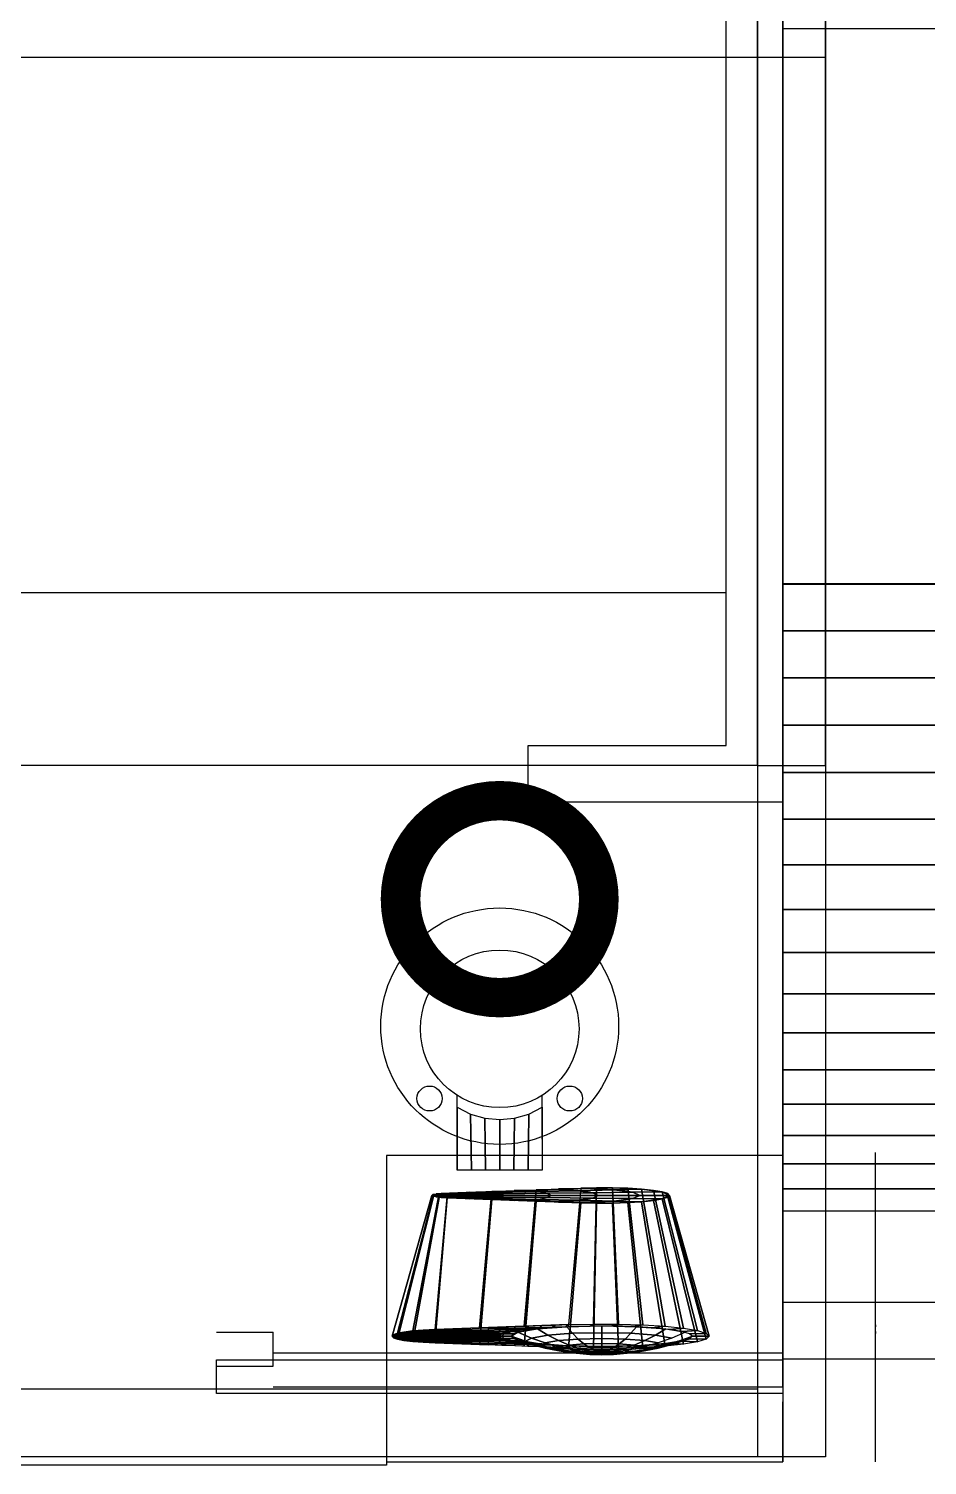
# Model space of a CAD drawing. Extents: x -54 to 215, y -235 to 116.
# Drawn here: x 146.99 to 162.85, y -188 to -162.65 of the extents above; entities that cross this region are included whole.
import ezdxf

# ---------------------------------------------------------------- set-up
doc = ezdxf.new("R2010")
doc.units = 0
doc.layers.get('0').update_dxf_attribs({"linetype": 'CONTINUOUS'})
doc.layers.add('A', color=7, linetype='CONTINUOUS')

# ---------------------------------------------------------------- blocks, each defined once
blk = doc.blocks.new('M-1-01')
at = {"color": 0, "extrusion": (0, -0.113734, 0.993511)}
for p, q in [((-2.633, -189.298, -2.188), (-2.633, -160.684, 1.088)), ((-1.633, -190.292, -2.302), (-1.633, -160.684, 1.088)), ((-6.133, -189.298, -2.188), (-2.633, -189.298, -2.188)), ((-6.133, -190.292, -2.302), (-6.133, -189.298, -2.188)), ((-6.133, -190.292, -2.302), (-1.633, -190.292, -2.302)), ((-1.633, -196.537, -3.017), (-8.633, -196.537, -3.017)), ((-8.633, -196.537, -3.017), (-8.633, -202.002, -3.642)), ((-5.883, -196.537, -3.017), (-7.383, -196.537, -3.017)), ((-10.633, -200.251, -3.442), (-10.633, -199.655, -3.373)), ((-11.633, -200.728, 0.731), (-11.633, -200.132, 0.799)), ((-1.633, -200.615, -0.262), (-1.633, -200.019, -0.194))]:
    blk.add_line(p, q, dxfattribs=at)
at = {"color": 0, "extrusion": (0, -0.113734, 0.993511), "const_width": 0.7}
blk.add_lwpolyline([(-4.883, -193.305, -1), (-8.383, -193.305, -1)], format="xyb", close=True, dxfattribs=at)
at = {"color": 0, "extrusion": (1, 2.08888e-17, -1.82472e-16)}
for points in [[(-201.945, -4.139), (-201, -0.307), (-199.634, -0.15), (-199.668, 0.148), (-196.936, 0.461), (-196.481, -3.513)], [(-200.885, -4.018), (-200.195, -1.221), (-199.52, -1.144), (-199.554, -0.846), (-197.815, -0.647), (-197.474, -3.627)]]:
    blk.add_lwpolyline(points, dxfattribs=at)
at = {"color": 0, "extrusion": (0, -0.113734, 0.993511)}
for centre, radius in [((-6.633, -193.305, 19.356), 2.1), ((-6.633, -193.305, 19.756), 1.4), ((-7.871, -194.543, 19.756), 0.222)]:
    blk.add_circle(centre, radius, dxfattribs=at)
at = {"color": 0, "extrusion": (-1.37829e-17, -0.113734, 0.993511)}
blk.add_circle((-7.871, -192.068, 19.756), 0.222, dxfattribs=at)
at = {"color": 0, "extrusion": (-8.69678e-34, -0.113734, 0.993511)}
blk.add_circle((-5.396, -192.068, 19.756), 0.222, dxfattribs=at)
at = {"color": 0, "extrusion": (1.37829e-17, -0.113734, 0.993511)}
blk.add_circle((-5.396, -194.543, 19.756), 0.222, dxfattribs=at)
at = {"color": 0, "invisible_edges": 15}
for points in [[(-1.633, -138.695, 3.696), (-1.633, -186.602, -1.879), (-59.633, -186.602, -1.879), (-59.633, -138.695, 3.696)], [(-1.633, -160.729, 1.485), (-2.633, -160.729, 1.485), (-2.633, -189.344, -1.79), (-1.633, -189.344, -1.79)], [(-1.633, -176.64, 2), (-1.633, -186.44, 2), (9.667, -186.44, 2), (9.667, -176.64, 2)], [(-59.633, -186.455, -3.171), (-1.633, -186.455, -3.171), (-1.633, -201.854, -4.934), (-59.633, -201.854, -4.934)], [(-1.633, -196.39, -4.308), (-1.633, -186.455, -3.171), (-1.633, -186.602, -1.879), (-1.633, -196.537, -3.017)], [(-59.633, -186.602, -1.879), (-1.633, -186.602, -1.879), (-1.633, -196.537, -3.017), (-59.633, -196.537, -3.017)], [(-1.633, -190.337, -1.904), (-6.133, -190.337, -1.904), (-6.133, -189.344, -1.79), (-1.633, -189.344, -1.79)], [(-7.383, -195.677, -0.704), (-7.383, -195.472, -2.492), (-7.383, -196.247, -2.581), (-7.383, -196.451, -0.792)], [(-5.883, -195.677, -0.704), (-5.883, -195.472, -2.492), (-5.883, -196.247, -2.581), (-5.883, -196.451, -0.792)], [(-7.383, -196.788, -0.831), (-7.383, -196.537, -3.017), (-7.383, -196.201, -2.978), (-7.383, -196.451, -0.792)], [(-5.883, -196.788, -0.831), (-5.883, -196.537, -3.017), (-5.883, -196.201, -2.978), (-5.883, -196.451, -0.792)], [(-1.633, -196.169, -2.966), (-1.633, -197.502, -3.642), (-1.633, -200.14, -9), (-1.633, -199.14, -9)], [(-1.633, -201.854, -4.934), (-1.633, -201.945, -4.139), (-1.633, -196.481, -3.513), (-1.633, -196.39, -4.308)], [(-52.633, -196.537, -3.017), (-8.633, -196.537, -3.017), (-8.633, -202.002, -3.642), (-52.633, -202.002, -3.642)], [(-1.633, -201.945, -4.139), (-8.633, -201.945, -4.139), (-8.633, -196.481, -3.513), (-1.633, -196.481, -3.513)], [(-2.833, -196.936, 0.461), (-2.833, -197.815, -0.647), (-2.833, -197.474, -3.627), (-2.833, -196.481, -3.513)], [(-1.633, -196.537, -3.017), (-1.633, -196.481, -3.513), (-1.633, -197.502, -3.642), (-1.633, -197.224, -3.088)], [(-1.633, -196.936, 0.461), (-1.633, -197.815, -0.647), (-1.633, -197.474, -3.627), (-1.633, -196.481, -3.513)], [(-2.833, -199.668, 0.148), (-2.833, -199.554, -0.846), (-2.833, -197.815, -0.647), (-2.833, -196.936, 0.461)], [(-1.633, -199.668, 0.148), (-1.633, -199.554, -0.846), (-1.633, -197.815, -0.647), (-1.633, -196.936, 0.461)], [(-1.633, -197.502, -3.642), (19.367, -197.502, -3.642), (19.367, -200.14, -9), (-1.633, -200.14, -9)], [(19.367, -200.14, -9), (19.367, -199.14, -9), (-1.633, -199.14, -9), (-1.633, -200.14, -9)], [(-10.633, -200.019, -0.194), (-11.633, -200.132, 0.799), (-11.633, -199.655, -3.373), (-10.633, -199.655, -3.373)], [(-2.833, -200.195, -1.221), (-2.833, -201, -0.307), (-2.833, -199.634, -0.15), (-2.833, -199.52, -1.144)], [(-1.633, -200.195, -1.221), (-1.633, -201, -0.307), (-1.633, -199.634, -0.15), (-1.633, -199.52, -1.144)], [(-7.133, -199.85, -1.685), (-8.033, -199.85, -1.685), (-8.033, -199.782, -2.281), (-7.133, -199.782, -2.281)], [(-1.633, -200.132, 0.799), (-1.633, -200.019, -0.194), (-10.633, -200.019, -0.194), (-11.633, -200.132, 0.799)], [(-1.633, -200.132, 0.799), (-1.633, -200.728, 0.731), (-11.633, -200.728, 0.731), (-11.633, -200.132, 0.799)], [(-10.633, -200.615, -0.262), (-11.633, -200.728, 0.731), (-11.633, -200.251, -3.442), (-10.633, -200.251, -3.442)], [(-1.633, -200.615, -0.262), (-10.633, -200.615, -0.262), (-10.633, -200.019, -0.194), (-1.633, -200.019, -0.194)], [(-2.833, -201.945, -4.139), (-2.833, -200.885, -4.018), (-2.833, -200.195, -1.221), (-2.833, -201, -0.307)], [(-1.633, -201.945, -4.139), (-1.633, -200.885, -4.018), (-1.633, -200.195, -1.221), (-1.633, -201, -0.307)], [(-1.633, -200.728, 0.731), (-1.633, -200.615, -0.262), (-10.633, -200.615, -0.262), (-11.633, -200.728, 0.731)], [(-52.633, -202.002, -3.642), (-8.633, -202.002, -3.642), (-8.633, -201.854, -4.934), (-52.633, -201.854, -4.934)], [(-1.633, -201.854, -4.934), (-1.633, -201.945, -4.139), (-8.633, -201.945, -4.139), (-8.633, -201.854, -4.934)]]:
    blk.add_3dface(points, dxfattribs=at)
at = {"layer": 'A', "color": 0}
for p, q in [((-1.633, -157.64, 2), (-1.633, -186.44, 2)), ((19.367, -176.64, 2), (-1.633, -176.64, 2)), ((-1.633, -186.44, 2), (9.667, -186.44, 2)), ((-1.633, -200.14, -9), (-1.633, -199.14, -9)), ((19.367, -199.14, -9), (-1.633, -199.14, -9)), ((19.367, -200.14, -9), (-1.633, -200.14, -9))]:
    blk.add_line(p, q, dxfattribs=at)
at = {"layer": 'A', "color": 0, "extrusion": (0, -0.113734, 0.993511)}
for p, q in [((-1.633, -186.602, -1.879), (-1.633, -186.455, -3.171)), ((-1.633, -186.455, -3.171), (-1.633, -201.854, -4.934)), ((-2.633, -186.602, -1.879), (-58.633, -186.602, -1.879)), ((-1.633, -186.602, -1.879), (-1.633, -196.537, -3.017)), ((-7.383, -196.247, -2.581), (-7.383, -195.472, -2.492)), ((-7.383, -195.677, -0.704), (-7.383, -195.472, -2.492)), ((-7.383, -195.677, -0.704), (-7.383, -196.788, -0.831)), ((-5.883, -196.247, -2.581), (-5.883, -195.472, -2.492)), ((-5.883, -195.677, -0.704), (-5.883, -195.472, -2.492)), ((-5.883, -195.677, -0.704), (-5.883, -196.788, -0.831)), ((-7.383, -196.247, -2.581), (-7.383, -196.201, -2.978)), ((-7.383, -196.201, -2.978), (-7.383, -196.537, -3.017)), ((-5.883, -196.201, -2.978), (-5.883, -196.247, -2.581)), ((-5.883, -196.201, -2.978), (-5.883, -196.537, -3.017)), ((-1.633, -196.481, -3.513), (-1.633, -201.945, -4.139)), ((-11.633, -199.655, -3.373), (-10.633, -199.655, -3.373)), ((-11.633, -200.132, 0.799), (-1.633, -200.132, 0.799)), ((-11.633, -200.251, -3.442), (-10.633, -200.251, -3.442)), ((-1.633, -200.019, -0.194), (-10.633, -200.019, -0.194)), ((-1.633, -200.728, 0.731), (-11.633, -200.728, 0.731)), ((-1.633, -200.615, -0.262), (-10.633, -200.615, -0.262)), ((-1.633, -201.854, -4.934), (-59.633, -201.854, -4.934)), ((-8.633, -202.002, -3.642), (-30.633, -202.002, -3.642)), ((-8.633, -201.945, -4.139), (-1.633, -201.945, -4.139)), ((-1.633, -201.854, -4.934), (-1.633, -201.945, -4.139))]:
    blk.add_line(p, q, dxfattribs=at)
at = {"layer": 'A', "color": 0, "extrusion": (-1, 0, -1.83664e-16)}
for p, q in [((-1.633, -199.14, -9), (-1.633, -196.169, -2.966)), ((-1.633, -200.14, -9), (-1.633, -197.502, -3.642))]:
    blk.add_line(p, q, dxfattribs=at)
at = {"layer": 'A', "color": 0, "extrusion": (-1, 2.08888e-17, -1.82472e-16)}
for p, q in [((-1.633, -197.474, -3.627), (-1.633, -196.481, -3.513)), ((-1.633, -197.224, -3.088), (-1.633, -197.502, -3.642)), ((-1.633, -201.945, -4.139), (-1.633, -200.885, -4.018))]:
    blk.add_line(p, q, dxfattribs=at)
for points in [[(201.945, -4.139), (201, -0.307), (199.634, -0.15), (199.668, 0.148), (196.936, 0.461), (196.481, -3.513)], [(200.885, -4.018), (200.195, -1.221), (199.52, -1.144), (199.554, -0.846), (197.815, -0.647), (197.474, -3.627)]]:
    blk.add_lwpolyline(points, dxfattribs=at)
at = {"layer": 'A', "color": 0}
mesh = blk.add_polymesh((2, 17), dxfattribs=at)
for k, corner in enumerate([(-1.633, -157.64), (-1.633, -160.238), (-1.633, -162.836), (-1.633, -165.433), (-1.633, -168.031), (-1.633, -170.629), (-1.633, -173.227), (-1.633, -175.825), (-1.633, -178.422), (-1.633, -181.02), (-1.633, -183.618), (-1.633, -186.216), (-1.633, -188.801), (-1.633, -191.354), (-1.633, -193.709), (-1.633, -195.71), (-1.633, -197.224), (-1.633, -157.64), (-1.633, -160.114), (-1.633, -162.588), (-1.633, -165.062), (-1.633, -167.536), (-1.633, -170.01), (-1.633, -172.484), (-1.633, -174.958), (-1.633, -177.432), (-1.633, -179.906), (-1.633, -182.38), (-1.633, -184.854), (-1.633, -187.328), (-1.633, -189.802), (-1.633, -192.276), (-1.633, -194.75), (-1.633, -197.224)]):
    mesh.set_mesh_vertex(divmod(k, 17), corner)
mesh = blk.add_polymesh((2, 17), dxfattribs=at)
for k, corner in enumerate([(-1.633, -186.44), (-1.633, -187.267), (-1.633, -188.101), (-1.633, -188.937), (-1.633, -189.769), (-1.633, -190.592), (-1.633, -191.399), (-1.633, -192.186), (-1.633, -192.946), (-1.633, -193.675), (-1.633, -194.366), (-1.633, -195.017), (-1.633, -195.621), (-1.633, -196.176), (-1.633, -196.676), (-1.633, -197.119), (-1.633, -197.502), (9.667, -186.44), (9.667, -187.267), (9.667, -188.101), (9.667, -188.937), (9.667, -189.769), (9.667, -190.592), (9.667, -191.399), (9.667, -192.186), (9.667, -192.946), (9.667, -193.675), (9.667, -194.366), (9.667, -195.017), (9.667, -195.621), (9.667, -196.176), (9.667, -196.676), (9.667, -197.119), (9.667, -197.502)]):
    mesh.set_mesh_vertex(divmod(k, 17), corner)
mesh = blk.add_polymesh((2, 7), dxfattribs=at)
for k, corner in enumerate([(-7.383, -195.677), (-7.148, -195.796), (-6.896, -195.869), (-6.633, -195.894), (-6.371, -195.869), (-6.118, -195.796), (-5.883, -195.677), (-7.383, -196.788), (-7.133, -196.788), (-6.883, -196.788), (-6.633, -196.788), (-6.383, -196.788), (-6.133, -196.788), (-5.883, -196.788)]):
    mesh.set_mesh_vertex(divmod(k, 7), corner)
mesh = blk.add_polymesh((2, 7), dxfattribs=at)
for k, corner in enumerate([(-7.556, -197.276), (-7.701, -197.267), (-7.799, -197.252), (-7.833, -197.233), (-7.799, -197.215), (-7.701, -197.199), (-7.556, -197.19), (-7.772, -199.836), (-8.169, -199.81), (-8.438, -199.768), (-8.533, -199.717), (-8.438, -199.666), (-8.169, -199.624), (-7.772, -199.598)]):
    mesh.set_mesh_vertex(divmod(k, 7), corner)
mesh = blk.add_polymesh((9, 7), dxfattribs=at)
for k, corner in enumerate([(-5.202, -197.363), (-5.595, -197.349), (-5.987, -197.334), (-6.379, -197.32), (-6.772, -197.305), (-7.164, -197.291), (-7.556, -197.276), (-4.644, -197.368), (-5.086, -197.353), (-5.603, -197.337), (-6.156, -197.319), (-6.71, -197.301), (-7.226, -197.285), (-7.668, -197.27), (-4.127, -197.344), (-4.614, -197.332), (-5.243, -197.317), (-5.942, -197.302), (-6.641, -197.286), (-7.27, -197.272), (-7.757, -197.26), (-3.764, -197.295), (-4.282, -197.289), (-4.988, -197.28), (-5.789, -197.271), (-6.589, -197.262), (-7.296, -197.254), (-7.814, -197.247), (-3.633, -197.233), (-4.162, -197.233), (-4.896, -197.233), (-5.733, -197.233), (-6.57, -197.233), (-7.304, -197.233), (-7.833, -197.233), (-3.764, -197.171), (-4.282, -197.178), (-4.988, -197.186), (-5.789, -197.195), (-6.589, -197.204), (-7.296, -197.213), (-7.814, -197.219), (-4.127, -197.123), (-4.614, -197.135), (-5.243, -197.149), (-5.942, -197.165), (-6.641, -197.18), (-7.27, -197.195), (-7.757, -197.206), (-4.644, -197.098), (-5.086, -197.113), (-5.603, -197.13), (-6.156, -197.147), (-6.71, -197.165), (-7.226, -197.182), (-7.668, -197.196), (-5.202, -197.103), (-5.595, -197.118), (-5.987, -197.132), (-6.379, -197.147), (-6.772, -197.161), (-7.164, -197.175), (-7.556, -197.19)]):
    mesh.set_mesh_vertex(divmod(k, 7), corner)
mesh = blk.add_polymesh((2, 4), dxfattribs=at)
for k, corner in enumerate([(-5.418, -199.511), (-6.202, -199.54), (-6.987, -199.569), (-7.772, -199.598), (-5.202, -197.103), (-5.987, -197.132), (-6.772, -197.161), (-7.556, -197.19)]):
    mesh.set_mesh_vertex(divmod(k, 4), corner)
mesh = blk.add_polymesh((2, 17), dxfattribs=at)
for k, corner in enumerate([(-5.202, -197.363), (-4.926, -197.369), (-4.644, -197.368), (-4.373, -197.359), (-4.127, -197.344), (-3.92, -197.322), (-3.764, -197.295), (-3.666, -197.265), (-3.633, -197.233), (-3.666, -197.201), (-3.764, -197.171), (-3.92, -197.145), (-4.127, -197.123), (-4.373, -197.107), (-4.644, -197.098), (-4.926, -197.097), (-5.202, -197.103), (-5.418, -199.923), (-4.98, -199.932), (-4.534, -199.93), (-4.105, -199.917), (-3.715, -199.892), (-3.388, -199.857), (-3.14, -199.815), (-2.986, -199.767), (-2.933, -199.717), (-2.986, -199.667), (-3.14, -199.619), (-3.388, -199.577), (-3.715, -199.542), (-4.105, -199.517), (-4.534, -199.504), (-4.98, -199.502), (-5.418, -199.511)]):
    mesh.set_mesh_vertex(divmod(k, 17), corner)
mesh = blk.add_polymesh((2, 4), dxfattribs=at)
for k, corner in enumerate([(-7.556, -197.276), (-6.772, -197.305), (-5.987, -197.334), (-5.202, -197.363), (-7.772, -199.836), (-6.987, -199.865), (-6.202, -199.894), (-5.418, -199.923)]):
    mesh.set_mesh_vertex(divmod(k, 4), corner)
mesh = blk.add_polymesh((2, 17), dxfattribs=at)
for k, corner in enumerate([(-5.418, -199.511), (-4.98, -199.502), (-4.534, -199.504), (-4.105, -199.517), (-3.715, -199.542), (-3.388, -199.577), (-3.14, -199.619), (-2.986, -199.667), (-2.933, -199.717), (-2.986, -199.767), (-3.14, -199.815), (-3.388, -199.857), (-3.715, -199.892), (-4.105, -199.917), (-4.534, -199.93), (-4.98, -199.932), (-5.418, -199.923), (-5.418, -199.548), (-5.042, -199.537), (-4.654, -199.536), (-4.277, -199.546), (-3.932, -199.567), (-3.64, -199.596), (-3.419, -199.632), (-3.28, -199.673), (-3.233, -199.717), (-3.28, -199.761), (-3.419, -199.802), (-3.64, -199.838), (-3.932, -199.867), (-4.277, -199.888), (-4.654, -199.898), (-5.042, -199.897), (-5.418, -199.886)]):
    mesh.set_mesh_vertex(divmod(k, 17), corner)
mesh = blk.add_polymesh((2, 13), dxfattribs=at)
for k, corner in enumerate([(-6.833, -199.871), (-6.833, -199.845), (-6.833, -199.819), (-6.833, -199.794), (-6.833, -199.768), (-6.833, -199.743), (-6.833, -199.717), (-6.833, -199.691), (-6.833, -199.666), (-6.833, -199.64), (-6.833, -199.615), (-6.833, -199.589), (-6.833, -199.563), (-7.772, -199.836), (-7.982, -199.825), (-8.169, -199.81), (-8.323, -199.791), (-8.438, -199.768), (-8.509, -199.743), (-8.533, -199.717), (-8.509, -199.691), (-8.438, -199.666), (-8.323, -199.643), (-8.169, -199.624), (-7.982, -199.609), (-7.772, -199.598)]):
    mesh.set_mesh_vertex(divmod(k, 13), corner)
mesh = blk.add_polymesh((13, 7), dxfattribs=at)
for k, corner in enumerate([(-5.418, -199.923), (-5.654, -199.914), (-5.89, -199.905), (-6.126, -199.897), (-6.361, -199.888), (-6.597, -199.879), (-6.833, -199.871), (-5.468, -199.884), (-5.7, -199.877), (-5.926, -199.87), (-6.15, -199.864), (-6.374, -199.859), (-6.601, -199.852), (-6.833, -199.845), (-5.789, -199.863), (-5.997, -199.856), (-6.165, -199.848), (-6.311, -199.841), (-6.458, -199.834), (-6.625, -199.827), (-6.833, -199.819), (-6.059, -199.834), (-6.248, -199.828), (-6.365, -199.821), (-6.446, -199.814), (-6.528, -199.807), (-6.645, -199.8), (-6.833, -199.794), (-6.263, -199.799), (-6.436, -199.794), (-6.516, -199.789), (-6.548, -199.783), (-6.581, -199.778), (-6.66, -199.773), (-6.833, -199.768), (-6.39, -199.759), (-6.554, -199.757), (-6.61, -199.754), (-6.612, -199.751), (-6.614, -199.748), (-6.669, -199.745), (-6.833, -199.743), (-6.433, -199.717), (-6.594, -199.717), (-6.642, -199.717), (-6.633, -199.717), (-6.625, -199.717), (-6.673, -199.717), (-6.833, -199.717), (-6.39, -199.675), (-6.554, -199.677), (-6.61, -199.68), (-6.612, -199.683), (-6.614, -199.686), (-6.669, -199.689), (-6.833, -199.691), (-6.263, -199.635), (-6.436, -199.64), (-6.516, -199.645), (-6.548, -199.651), (-6.581, -199.656), (-6.66, -199.661), (-6.833, -199.666), (-6.059, -199.6), (-6.248, -199.606), (-6.365, -199.613), (-6.446, -199.62), (-6.528, -199.627), (-6.645, -199.634), (-6.833, -199.64), (-5.789, -199.571), (-5.997, -199.578), (-6.165, -199.586), (-6.311, -199.593), (-6.458, -199.6), (-6.625, -199.607), (-6.833, -199.615), (-5.468, -199.55), (-5.7, -199.557), (-5.926, -199.564), (-6.15, -199.569), (-6.374, -199.575), (-6.601, -199.581), (-6.833, -199.589), (-5.418, -199.511), (-5.654, -199.52), (-5.89, -199.529), (-6.126, -199.537), (-6.361, -199.546), (-6.597, -199.555), (-6.833, -199.563)]):
    mesh.set_mesh_vertex(divmod(k, 7), corner)
mesh = blk.add_polymesh((16, 7), dxfattribs=dict(at, m_close=True))
for k, corner in enumerate([(-4.833, -200.015), (-4.561, -200.007), (-4.289, -199.982), (-4.019, -199.94), (-3.753, -199.882), (-3.49, -199.807), (-3.233, -199.717), (-4.833, -200.015), (-4.581, -200.019), (-4.33, -200.005), (-4.081, -199.975), (-3.835, -199.929), (-3.593, -199.866), (-3.355, -199.787), (-4.833, -200.015), (-4.64, -200.029), (-4.448, -200.025), (-4.258, -200.005), (-4.069, -199.969), (-3.884, -199.915), (-3.702, -199.846), (-4.833, -200.015), (-4.729, -200.035), (-4.625, -200.039), (-4.522, -200.025), (-4.42, -199.995), (-4.319, -199.948), (-4.221, -199.885), (-4.833, -200.015), (-4.833, -200.038), (-4.833, -200.043), (-4.833, -200.032), (-4.833, -200.005), (-4.833, -199.96), (-4.833, -199.899), (-4.833, -200.015), (-4.938, -200.035), (-5.042, -200.039), (-5.145, -200.025), (-5.247, -199.995), (-5.347, -199.948), (-5.446, -199.885), (-4.833, -200.015), (-5.026, -200.029), (-5.218, -200.025), (-5.409, -200.005), (-5.597, -199.969), (-5.783, -199.915), (-5.965, -199.846), (-4.833, -200.015), (-5.085, -200.019), (-5.336, -200.005), (-5.585, -199.975), (-5.831, -199.929), (-6.074, -199.866), (-6.311, -199.787), (-4.833, -200.015), (-5.106, -200.007), (-5.378, -199.982), (-5.647, -199.94), (-5.914, -199.882), (-6.176, -199.807), (-6.433, -199.717), (-4.833, -200.015), (-5.085, -199.995), (-5.336, -199.958), (-5.585, -199.904), (-5.831, -199.835), (-6.074, -199.749), (-6.311, -199.647), (-4.833, -200.015), (-5.026, -199.985), (-5.218, -199.938), (-5.409, -199.874), (-5.597, -199.795), (-5.783, -199.699), (-5.965, -199.588), (-4.833, -200.015), (-4.938, -199.978), (-5.042, -199.924), (-5.145, -199.854), (-5.247, -199.768), (-5.347, -199.666), (-5.446, -199.549), (-4.833, -200.015), (-4.833, -199.976), (-4.833, -199.92), (-4.833, -199.847), (-4.833, -199.759), (-4.833, -199.655), (-4.833, -199.535), (-4.833, -200.015), (-4.729, -199.978), (-4.625, -199.924), (-4.522, -199.854), (-4.42, -199.768), (-4.319, -199.666), (-4.221, -199.549), (-4.833, -200.015), (-4.64, -199.985), (-4.448, -199.938), (-4.258, -199.874), (-4.069, -199.795), (-3.884, -199.699), (-3.702, -199.588), (-4.833, -200.015), (-4.581, -199.995), (-4.33, -199.958), (-4.081, -199.904), (-3.835, -199.835), (-3.593, -199.749), (-3.355, -199.647)]):
    mesh.set_mesh_vertex(divmod(k, 7), corner)
blk = doc.blocks.new('M-1-05')
at = {"color": 0}
for p, q in [((-1.2, 37, 4.7), (-1.2, 0)), ((0, 37, 4.7), (0, 0)), ((-1.2, 24.7, -13.8), (-1.2, 25.7, -15.5)), ((0, 24.7, -13.8), (0, 25.7, -15.5)), ((-58.3, 24.7, -13.8), (-1.2, 24.7, -13.8)), ((-1.2, 12.2, -12), (-1.2, 24.7, -13.8)), ((-1.2, 24.7, -13.8), (0, 24.7, -13.8)), ((0, 12.2, -12), (0, 24.7, -13.8)), ((-1.2, 12.2, -12), (-58.3, 12.2, -12)), ((-1.2, 12.2, -12), (-1.2, 0)), ((-1.2, 12.2, -12), (0, 12.2, -12)), ((0, 12.2, -12), (0, 0)), ((0, 12.2, -12), (0, 0)), ((-1.2, 1.19, 0.151), (-58.3, 1.19, 0.151)), ((0, 0), (0, 0)), ((0, 0), (0, 0))]:
    blk.add_line(p, q, dxfattribs=at)
at = {"color": 0, "extrusion": (1, 0, 0)}
for centre in [(16.2, -7.3, -1.2), (16.2, -7.3)]:
    blk.add_circle(centre, 1.5, dxfattribs=at)
at = {"color": 0, "invisible_edges": 15}
for points in [[(0, 37, 4.7), (0, 24.7, -13.8), (0, 25.7, -15.5), (0, 58.7, -26)], [(-1.2, 12.2, -12), (-1.2, 24.7, -13.8), (-1.2, 37, 4.7), (-1.2, 0)], [(-1.2, 0), (0, 0), (0, 37, 4.7), (-1.2, 37, 4.7)], [(0, 12.2, -12), (0, 24.7, -13.8), (0, 37, 4.7), (0, 0)], [(-58.3, 24.7, -13.8), (-58.3, 25.7, -15.5), (-1.2, 25.7, -15.5), (-1.2, 24.7, -13.8)], [(0, 25.7, -15.5), (-1.2, 25.7, -15.5), (-1.2, 24.7, -13.8), (0, 24.7, -13.8)], [(-58.3, 12.2, -12), (-58.3, 24.7, -13.8), (-1.2, 24.7, -13.8), (-1.2, 12.2, -12)], [(0, 12.2, -12), (-1.2, 12.2, -12), (-1.2, 24.7, -13.8), (0, 24.7, -13.8)], [(-58.3, 12.2, -12), (-1.2, 12.2, -12), (-1.2, 0), (-58.3, 0)], [(-1.2, 0), (0, 0), (0, 12.2, -12), (-1.2, 12.2, -12)], [(-1.2, 1.19, 0.151), (-1.2, 0), (-58.3, 0), (-58.3, 1.19, 0.151)]]:
    blk.add_3dface(points, dxfattribs=at)
at = {"layer": 'A', "color": 0}
blk.add_line((0, 0), (-59.5, 0), dxfattribs=at)

msp = doc.modelspace()

# ---------------------------------------------------------------- block references
at = {"color": 0}
msp.add_blockref('M-1-05', (161.055, -187.846), dxfattribs=at)
at = {"color": 0, "extrusion": (3.86209e-19, -0.002094, 0.999998)}
msp.add_blockref('M-1-01', (161.938, 14.009, 5.327), dxfattribs=at)

doc.saveas('drawing.dxf')
